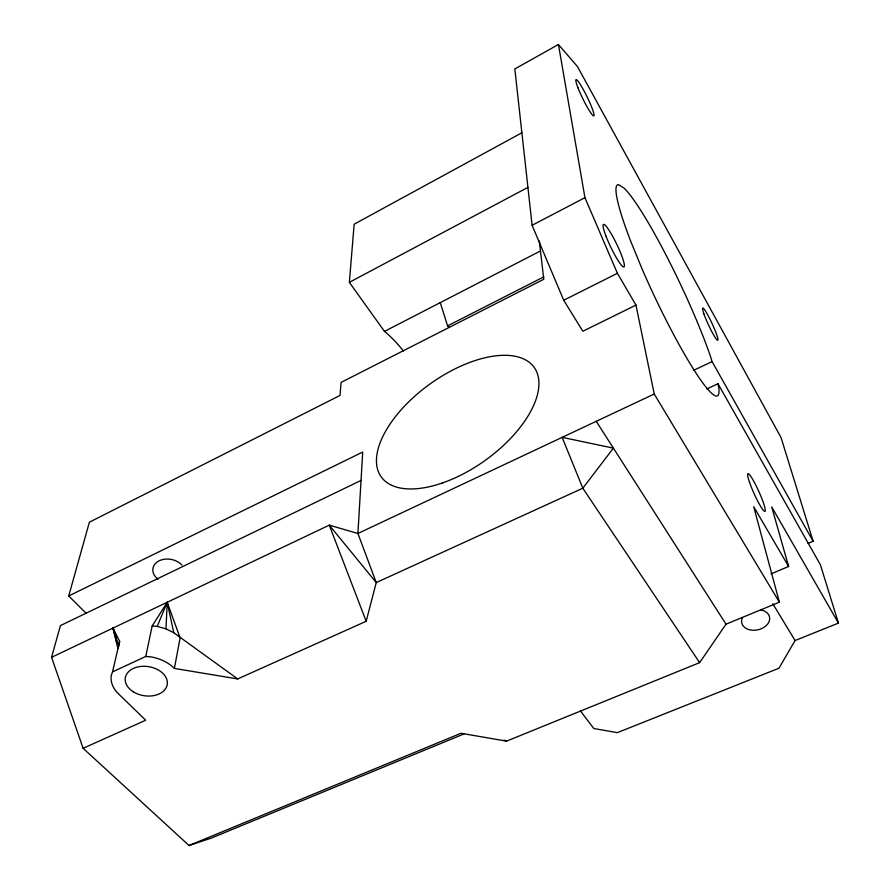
<?xml version="1.0" encoding="UTF-8"?>
<svg xmlns="http://www.w3.org/2000/svg" width="890" height="890" viewBox="0 0 890 890"><rect width="100%" height="100%" fill="white"/><g stroke="black" fill="none" stroke-linecap="round" stroke-linejoin="round"><path stroke-width="1.33" d="M86.096 613.288L68.73 595.966L362.708 452.053L357.925 533.477L376.236 582.583L366.179 621.276L237.697 678.937L173.795 632.768L165.985 628.841L167.209 602.285L152.157 625.981L145.749 656.453L112.54 671.883L111.295 675.265A35.4 24.508 8.9 0 0 118.626 693.989L145.704 720.221L83.126 748.301L51.553 657.321L60.431 625.603L361.04 480.433M403.437 350.983A105.176 31.929 63.8 0 0 384.48 331.403L349.358 282.33L354.164 224.191L521.863 132.788M237.697 678.937L174.384 668.423L180.114 637.908L167.209 602.285L157.219 626.404L152.157 625.981M112.54 671.883L119.649 641.323L112.986 628.084L117.903 648.554M68.73 595.966L89.367 522.207L340.002 395.438L341.081 382.411L543.768 279.282L539.307 240.945M118.448 647.252L119.649 641.323M706.883 388.93L717.996 383.757L820.402 564.794L838.447 623.1L795.07 640.533L778.961 668.223L617.348 732.648L593.819 728.521L580.413 710.932M83.126 748.301L189.014 845.5L460.953 733.271L506.555 741.136L699.629 662.638L726.006 624.19L779.373 602.174L753.697 506.677L788.618 566.474L770.94 573.894M558.442 44.5L514.832 68.953L532.109 225.281L563.715 300.242L582.861 331.247L635.972 305.092L617.404 273.297L584.941 197.669L558.442 44.5L577.51 66.628L781.042 437.569L813.126 541.276L808.064 543.423M349.358 282.33L527.881 187.412M532.109 225.281L584.941 197.669M384.48 331.403L540.197 251.102M440.25 302.645L447.592 325.862L543.79 276.868M563.715 300.242L617.404 273.297M51.553 657.321L329.278 525.156L357.925 533.477L654.239 394.025L635.972 305.092M693.455 370.396L712.089 361.607L710.409 356.189A116.746 14.329 64.7 0 0 624.335 188.335L618.539 184.631A116.746 14.329 64.7 0 0 630.565 240.867L641.968 268.691A116.746 14.329 64.7 0 0 695.257 371.92A116.746 14.329 64.7 0 0 718.831 387.851L717.996 383.757M463.957 733.939L211.186 838.146L189.014 845.5M145.749 656.453L150.922 656.876A35.4 24.508 8.9 0 1 174.384 668.423M157.219 626.404L165.985 628.841M504.074 740.091L506.555 741.136M699.629 662.638L582.805 488.209L562.157 437.357L613.399 448.137L582.805 488.209L376.236 582.583L329.278 525.156L366.179 621.276M596.244 421.315L726.006 624.19M772.809 603.776L795.07 640.533M654.239 394.025L779.373 602.174M838.447 623.1L771.708 506.899L788.618 566.474M712.089 361.607L813.126 541.276M116.968 642.78L112.986 628.084L115.3 634.615M112.986 628.084L118.403 644.683M167.209 602.285L173.795 632.768M158.019 579.212A16.276 11.993 10.2 0 1 158.153 561.356A16.276 11.993 10.2 0 1 181.927 565.028M760.906 609.917A14.207 10.135 -11.8 0 1 768.682 622.444A14.207 10.135 -11.8 0 1 750.426 629.975A14.207 10.135 -11.8 0 1 742.572 617.482M447.592 325.862A77.452 20.37 64 0 1 449.317 327.442M441.985 483.114A94.051 47.126 -35.6 0 0 534.545 367.937A94.051 47.126 -35.6 0 0 396.495 415.307A94.051 47.126 -35.6 0 0 441.985 483.114M133.311 691.797A21.238 14.707 8.9 0 0 167.186 684.888A21.238 14.707 8.9 0 0 138.351 666.821A21.238 14.707 8.9 0 0 133.311 691.797M703.946 314.014A17.756 1.913 65 0 0 717.251 340.091A17.756 1.913 65 0 0 709.597 318.442A17.756 1.913 65 0 0 703.946 314.014M749.569 482.413A20.693 2.603 65.7 0 0 764.688 511.394A20.693 2.603 65.7 0 0 755.098 483.76A20.693 2.603 65.7 0 0 749.569 482.413M605.934 236.006A23.574 3.315 64.3 0 0 623.935 266.956A23.574 3.315 64.3 0 0 611.397 234.103A23.574 3.315 64.3 0 0 605.934 236.006M578.01 87.876A20.181 2.325 63.9 0 0 593.563 115.878A20.181 2.325 63.9 0 0 583.273 89.512A20.181 2.325 63.9 0 0 578.01 87.876"/></g></svg>
